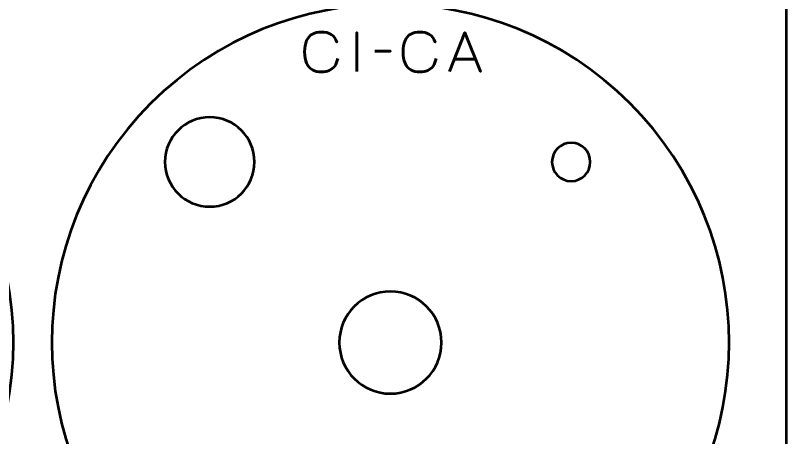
# Model space of a CAD drawing. Header units: centimetres. Extents: x -21 to 0, y -29.7 to 0.
# Drawn here: x -6.03 to 0, y -26.39 to -23.09 of the extents above; entities that cross this region are included whole.
import ezdxf

# ---------------------------------------------------------------- set-up
doc = ezdxf.new("R2010")
doc.units = ezdxf.units.CM
doc.header["$MEASUREMENT"] = 0
doc.layers.add('Layer 1', color=7, linetype='Continuous')

msp = doc.modelspace()

# ---------------------------------------------------------------- linework, layer by layer
at = {"layer": 'Layer 1', "color": 1, "lineweight": 53}
msp.add_open_spline([(-21.00003, -29.19995), (-21.00003, -29.19995), (-21.00003, -0.49992), (-21.00003, -0.49992), (-21.00003, -0.49992), (-21.00003, -0.22295), (-20.77694, 0.00004), (-20.49994, 0.00004), (-20.49994, 0.00004), (-20.49994, 0.00004), (-0.50008, 0.00004), (-0.50008, 0.00004), (-0.50008, 0.00004), (-0.22294, 0.00004), (0.00002, -0.22295), (0.00002, -0.49992), (0.00002, -0.49992), (0.00002, -0.49992), (0.00002, -29.19995), (0.00002, -29.19995), (0.00002, -29.19995), (0.00002, -29.47695), (-0.22294, -29.70004), (-0.50008, -29.70004), (-0.50008, -29.70004), (-0.50008, -29.70004), (-20.49994, -29.70004), (-20.49994, -29.70004), (-20.49994, -29.70004), (-20.77694, -29.70004), (-21.00003, -29.47695), (-21.00003, -29.19995)], degree=3, knots=[0, 0, 0, 0, 0.125, 0.125, 0.125, 0.125, 0.25, 0.25, 0.25, 0.25, 0.375, 0.375, 0.375, 0.375, 0.5, 0.5, 0.5, 0.5, 0.625, 0.625, 0.625, 0.625, 0.75, 0.75, 0.75, 0.75, 0.875, 0.875, 0.875, 0.875, 1, 1, 1, 1], dxfattribs=at)
at = {"layer": 'Layer 1', "color": 3, "lineweight": 53}
for points in [[(-6.82613, -23.77621), (-5.79143, -24.81091), (-5.79143, -26.48915), (-6.82616, -27.52388), (-6.82616, -27.52388), (-7.86086, -28.55858), (-9.5391, -28.55858), (-10.5738, -27.52388), (-10.5738, -27.52388), (-11.60852, -26.48915), (-11.60852, -24.81091), (-10.57382, -23.77621), (-10.57382, -23.77621), (-9.5391, -22.74148), (-7.86086, -22.74148), (-6.82613, -23.77621)], [(-1.22613, -23.77621), (-0.19143, -24.81091), (-0.19143, -26.48915), (-1.22616, -27.52388), (-1.22616, -27.52388), (-2.26086, -28.55858), (-3.9391, -28.55858), (-4.9738, -27.52388), (-4.9738, -27.52388), (-6.00852, -26.48915), (-6.00852, -24.81091), (-4.97382, -23.77621), (-4.97382, -23.77621), (-3.9391, -22.74148), (-2.26086, -22.74148), (-1.22613, -23.77621)]]:
    msp.add_open_spline(points, degree=3, knots=[0, 0, 0, 0, 0.25, 0.25, 0.25, 0.25, 0.5, 0.5, 0.5, 0.5, 0.75, 0.75, 0.75, 0.75, 1, 1, 1, 1], dxfattribs=at)
at = {"layer": 'Layer 1', "color": 5, "lineweight": 53}
for points, knots in [([(-3.5122, -23.42491), (-3.51672, -23.44911), (-3.52462, -23.46908), (-3.5357, -23.48474), (-3.5357, -23.48474), (-3.54684, -23.50034), (-3.5611, -23.51191), (-3.57845, -23.51946), (-3.57845, -23.51946), (-3.59574, -23.52701), (-3.61606, -23.53082), (-3.6392, -23.53075), (-3.6392, -23.53075), (-3.66735, -23.53082), (-3.69127, -23.52538), (-3.71089, -23.51431), (-3.71089, -23.51431), (-3.7305, -23.5033), (-3.74546, -23.4863), (-3.75576, -23.46323), (-3.75576, -23.46323), (-3.76606, -23.44015), (-3.77121, -23.41059), (-3.77128, -23.37454), (-3.77128, -23.37454), (-3.77121, -23.33863), (-3.76606, -23.30913), (-3.75576, -23.28606), (-3.75576, -23.28606), (-3.74546, -23.26299), (-3.7305, -23.24592), (-3.71089, -23.23484), (-3.71089, -23.23484), (-3.69127, -23.22376), (-3.66735, -23.21826), (-3.6392, -23.21833), (-3.6392, -23.21833), (-3.60907, -23.21826), (-3.58382, -23.22468), (-3.5635, -23.23759), (-3.5635, -23.23759), (-3.54325, -23.2505), (-3.52836, -23.27047), (-3.51898, -23.29749), (-3.51898, -23.29749), (-3.52836, -23.27047), (-3.54325, -23.2505), (-3.5635, -23.23759), (-3.5635, -23.23759), (-3.58382, -23.22468), (-3.60907, -23.21826), (-3.6392, -23.21833), (-3.6392, -23.21833), (-3.66735, -23.21826), (-3.69127, -23.22376), (-3.71089, -23.23484), (-3.71089, -23.23484), (-3.7305, -23.24592), (-3.74546, -23.26299), (-3.75576, -23.28606), (-3.75576, -23.28606), (-3.76606, -23.30913), (-3.77121, -23.33863), (-3.77128, -23.37454), (-3.77128, -23.37454), (-3.77121, -23.41059), (-3.76606, -23.44015), (-3.75576, -23.46323), (-3.75576, -23.46323), (-3.74546, -23.4863), (-3.7305, -23.5033), (-3.71089, -23.51431), (-3.71089, -23.51431), (-3.69127, -23.52538), (-3.66735, -23.53082), (-3.6392, -23.53075), (-3.6392, -23.53075), (-3.61606, -23.53082), (-3.59574, -23.52701), (-3.57845, -23.51946), (-3.57845, -23.51946), (-3.5611, -23.51191), (-3.54684, -23.50034), (-3.5357, -23.48474), (-3.5357, -23.48474), (-3.52462, -23.46908), (-3.51672, -23.44911), (-3.5122, -23.42491)], [0, 0, 0, 0, 0.0454545, 0.0454545, 0.0454545, 0.0454545, 0.0909091, 0.0909091, 0.0909091, 0.0909091, 0.1363636, 0.1363636, 0.1363636, 0.1363636, 0.1818182, 0.1818182, 0.1818182, 0.1818182, 0.2272727, 0.2272727, 0.2272727, 0.2272727, 0.2727273, 0.2727273, 0.2727273, 0.2727273, 0.3181818, 0.3181818, 0.3181818, 0.3181818, 0.3636364, 0.3636364, 0.3636364, 0.3636364, 0.4090909, 0.4090909, 0.4090909, 0.4090909, 0.4545455, 0.4545455, 0.4545455, 0.4545455, 0.5, 0.5, 0.5, 0.5, 0.5454545, 0.5454545, 0.5454545, 0.5454545, 0.5909091, 0.5909091, 0.5909091, 0.5909091, 0.6363636, 0.6363636, 0.6363636, 0.6363636, 0.6818182, 0.6818182, 0.6818182, 0.6818182, 0.7272727, 0.7272727, 0.7272727, 0.7272727, 0.7727273, 0.7727273, 0.7727273, 0.7727273, 0.8181818, 0.8181818, 0.8181818, 0.8181818, 0.8636364, 0.8636364, 0.8636364, 0.8636364, 0.9090909, 0.9090909, 0.9090909, 0.9090909, 0.9545455, 0.9545455, 0.9545455, 0.9545455, 1, 1, 1, 1]), ([(-3.36234, -23.52736), (-3.36234, -23.52736), (-3.36234, -23.22214), (-3.36234, -23.22214), (-3.36234, -23.22214), (-3.36234, -23.22214), (-3.36234, -23.52736), (-3.36234, -23.52736)], [0, 0, 0, 0, 0.5, 0.5, 0.5, 0.5, 1, 1, 1, 1]), ([(-2.74216, -23.42491), (-2.74668, -23.44911), (-2.75458, -23.46908), (-2.76566, -23.48474), (-2.76566, -23.48474), (-2.7768, -23.50034), (-2.79106, -23.51191), (-2.80841, -23.51946), (-2.80841, -23.51946), (-2.8257, -23.52701), (-2.84602, -23.53082), (-2.86916, -23.53075), (-2.86916, -23.53075), (-2.89731, -23.53082), (-2.92123, -23.52538), (-2.94085, -23.51431), (-2.94085, -23.51431), (-2.96046, -23.5033), (-2.97542, -23.4863), (-2.98572, -23.46323), (-2.98572, -23.46323), (-2.99602, -23.44015), (-3.00117, -23.41059), (-3.00124, -23.37454), (-3.00124, -23.37454), (-3.00117, -23.33863), (-2.99602, -23.30913), (-2.98572, -23.28606), (-2.98572, -23.28606), (-2.97542, -23.26299), (-2.96046, -23.24592), (-2.94085, -23.23484), (-2.94085, -23.23484), (-2.92123, -23.22376), (-2.89731, -23.21826), (-2.86916, -23.21833), (-2.86916, -23.21833), (-2.83903, -23.21826), (-2.81378, -23.22468), (-2.79346, -23.23759), (-2.79346, -23.23759), (-2.77321, -23.2505), (-2.75832, -23.27047), (-2.74894, -23.29749), (-2.74894, -23.29749), (-2.75832, -23.27047), (-2.77321, -23.2505), (-2.79346, -23.23759), (-2.79346, -23.23759), (-2.81378, -23.22468), (-2.83903, -23.21826), (-2.86916, -23.21833), (-2.86916, -23.21833), (-2.89731, -23.21826), (-2.92123, -23.22376), (-2.94085, -23.23484), (-2.94085, -23.23484), (-2.96046, -23.24592), (-2.97542, -23.26299), (-2.98572, -23.28606), (-2.98572, -23.28606), (-2.99602, -23.30913), (-3.00117, -23.33863), (-3.00124, -23.37454), (-3.00124, -23.37454), (-3.00117, -23.41059), (-2.99602, -23.44015), (-2.98572, -23.46323), (-2.98572, -23.46323), (-2.97542, -23.4863), (-2.96046, -23.5033), (-2.94085, -23.51431), (-2.94085, -23.51431), (-2.92123, -23.52538), (-2.89731, -23.53082), (-2.86916, -23.53075), (-2.86916, -23.53075), (-2.84602, -23.53082), (-2.8257, -23.52701), (-2.80841, -23.51946), (-2.80841, -23.51946), (-2.79106, -23.51191), (-2.7768, -23.50034), (-2.76566, -23.48474), (-2.76566, -23.48474), (-2.75458, -23.46908), (-2.74668, -23.44911), (-2.74216, -23.42491)], [0, 0, 0, 0, 0.0454545, 0.0454545, 0.0454545, 0.0454545, 0.0909091, 0.0909091, 0.0909091, 0.0909091, 0.1363636, 0.1363636, 0.1363636, 0.1363636, 0.1818182, 0.1818182, 0.1818182, 0.1818182, 0.2272727, 0.2272727, 0.2272727, 0.2272727, 0.2727273, 0.2727273, 0.2727273, 0.2727273, 0.3181818, 0.3181818, 0.3181818, 0.3181818, 0.3636364, 0.3636364, 0.3636364, 0.3636364, 0.4090909, 0.4090909, 0.4090909, 0.4090909, 0.4545455, 0.4545455, 0.4545455, 0.4545455, 0.5, 0.5, 0.5, 0.5, 0.5454545, 0.5454545, 0.5454545, 0.5454545, 0.5909091, 0.5909091, 0.5909091, 0.5909091, 0.6363636, 0.6363636, 0.6363636, 0.6363636, 0.6818182, 0.6818182, 0.6818182, 0.6818182, 0.7272727, 0.7272727, 0.7272727, 0.7272727, 0.7727273, 0.7727273, 0.7727273, 0.7727273, 0.8181818, 0.8181818, 0.8181818, 0.8181818, 0.8636364, 0.8636364, 0.8636364, 0.8636364, 0.9090909, 0.9090909, 0.9090909, 0.9090909, 0.9545455, 0.9545455, 0.9545455, 0.9545455, 1, 1, 1, 1]), ([(-2.63802, -23.52736), (-2.63802, -23.52736), (-2.51695, -23.22214), (-2.51695, -23.22214), (-2.51695, -23.22214), (-2.51695, -23.22214), (-2.39545, -23.52736), (-2.39545, -23.52736), (-2.39545, -23.52736), (-2.39545, -23.52736), (-2.51695, -23.22214), (-2.51695, -23.22214), (-2.51695, -23.22214), (-2.51695, -23.22214), (-2.63802, -23.52736), (-2.63802, -23.52736)], [0, 0, 0, 0, 0.25, 0.25, 0.25, 0.25, 0.5, 0.5, 0.5, 0.5, 0.75, 0.75, 0.75, 0.75, 1, 1, 1, 1]), ([(-3.22137, -23.36776), (-3.22137, -23.36776), (-3.09818, -23.36776), (-3.09818, -23.36776), (-3.09818, -23.36776), (-3.09818, -23.36776), (-3.22137, -23.36776), (-3.22137, -23.36776)], [0, 0, 0, 0, 0.5, 0.5, 0.5, 0.5, 1, 1, 1, 1]), ([(-2.59992, -23.43126), (-2.59992, -23.43126), (-2.43398, -23.43126), (-2.43398, -23.43126), (-2.43398, -23.43126), (-2.43398, -23.43126), (-2.59992, -23.43126), (-2.59992, -23.43126)], [0, 0, 0, 0, 0.5, 0.5, 0.5, 0.5, 1, 1, 1, 1])]:
    msp.add_open_spline(points, degree=3, knots=knots, dxfattribs=at)
at = {"layer": 'Layer 1', "lineweight": 53}
for points in [[(-4.51419, -23.8858), (-4.32092, -23.8858), (-4.16418, -24.04254), (-4.16418, -24.23582), (-4.16418, -24.23582), (-4.16418, -24.42909), (-4.32092, -24.58583), (-4.51419, -24.58583), (-4.51419, -24.58583), (-4.70747, -24.58583), (-4.86421, -24.42909), (-4.86421, -24.23582), (-4.86421, -24.23582), (-4.86421, -24.04254), (-4.70747, -23.8858), (-4.51419, -23.8858)], [(-4.51419, -23.8858), (-4.32092, -23.8858), (-4.16418, -24.04254), (-4.16418, -24.23582), (-4.16418, -24.23582), (-4.16418, -24.42909), (-4.32092, -24.58583), (-4.51419, -24.58583), (-4.51419, -24.58583), (-4.70747, -24.58583), (-4.86421, -24.42909), (-4.86421, -24.23582), (-4.86421, -24.23582), (-4.86421, -24.04254), (-4.70747, -23.8858), (-4.51419, -23.8858)], [(-1.68576, -24.08582), (-1.60293, -24.08582), (-1.53576, -24.15299), (-1.53576, -24.23582), (-1.53576, -24.23582), (-1.53576, -24.31865), (-1.60293, -24.38582), (-1.68576, -24.38582), (-1.68576, -24.38582), (-1.76859, -24.38582), (-1.83576, -24.31865), (-1.83576, -24.23582), (-1.83576, -24.23582), (-1.83576, -24.15299), (-1.76859, -24.08582), (-1.68576, -24.08582)], [(-3.09998, -25.25001), (-2.8791, -25.25001), (-2.69997, -25.42914), (-2.69997, -25.65001), (-2.69997, -25.65001), (-2.69997, -25.87089), (-2.8791, -26.05002), (-3.09998, -26.05002), (-3.09998, -26.05002), (-3.32086, -26.05002), (-3.49998, -25.87089), (-3.49998, -25.65001), (-3.49998, -25.65001), (-3.49998, -25.42914), (-3.32086, -25.25001), (-3.09998, -25.25001)]]:
    msp.add_open_spline(points, degree=3, knots=[0, 0, 0, 0, 0.25, 0.25, 0.25, 0.25, 0.5, 0.5, 0.5, 0.5, 0.75, 0.75, 0.75, 0.75, 1, 1, 1, 1], dxfattribs=at)

doc.saveas('drawing.dxf')
